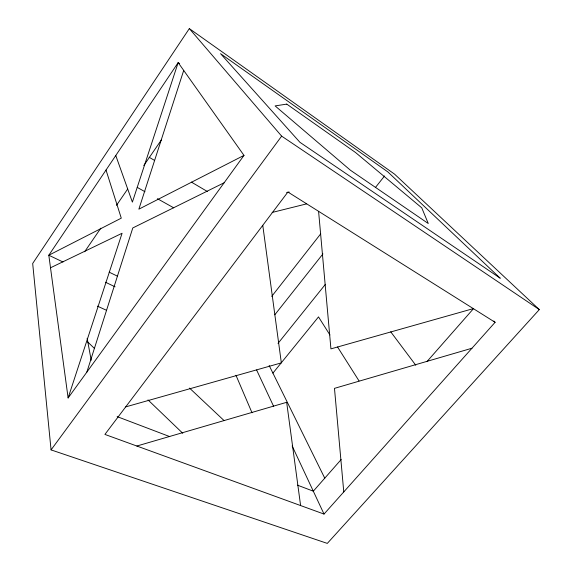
<?xml version="1.0" encoding="UTF-8"?>
<svg xmlns="http://www.w3.org/2000/svg" width="572" height="572" viewBox="0 0 572 572"><rect width="100%" height="100%" fill="white"/><g stroke="black" fill="none" stroke-linecap="round" stroke-linejoin="round"><path stroke-width="0.86" d="M86.844 372.122L132.79 227.956L224.131 182.775M183.705 70.427L138.867 209.166L243.987 155.391L178.164 62.605L48.813 255.234L68.111 397.962L243.987 155.391M68.111 397.962L122.079 233.262L50.508 267.782M189.325 28.6L32.683 263.485L51.065 449.892L327.306 543.4L539.317 309.602L394.58 174.16L189.325 28.6L281.638 136.129L539.317 309.602M84.627 251.773L100.808 228.192M116.481 205.355L127.599 189.139M143.779 165.565L161.476 139.775M51.065 449.892L281.638 136.129M271.714 296.403L320.728 233.798M274.803 314.786L322.923 253.918M375.368 187.58L384.548 175.969M278.035 343.372L325.404 284.327M272.915 373.116L318.504 316.895L329.937 334.956M341.184 459.509L313.313 491.184L297.454 485.156M426.891 361.683L473.587 308.537M495.095 322.308L287.909 192.028L104.912 434.42L324.017 514.071L495.095 322.308L493.879 321.049M136.844 446.031L286.665 402.309L300.607 505.562M471.964 348.234L334.477 388.359L343.772 491.927M125.704 406.885L281.345 362.884L262.77 225.325M473.316 308.623L330.931 348.87L318.583 211.318M272.143 212.448L306.642 203.868M286.622 192.664L289.21 192.028M117.138 416.602L169.734 436.6M97.39 306.134L106.313 310.203M62.984 261.99L48.813 255.234L121.278 218.161L106.02 170.034M105.42 282.218L115.086 286.822M109.188 272.165L117.196 276.054M137.223 187.38L144.988 191.734M157.407 198.691L173.716 207.829M149.178 157.257L154.547 160.417M191.384 182.096L207.5 191.584M179.615 63.592L178.164 62.605L132.382 202.116L115.773 155.52M189.532 388.095L223.924 420.449M87.516 341.799L94.602 348.598M148.012 399.907L182.768 433.283M390.726 331.81L415.772 365.236M337.566 347.004L359.009 380.866M269.162 365.501L324.774 478.213M256.599 369.97L273.616 406.334M292.142 445.931L324.017 514.071M235.957 375.253L252.023 412.784M87.151 338.309L91.205 360.246M286.758 104.111L275.111 105.906L350.457 170.256L428.271 223.509L421.764 207.85L355.527 152.502L286.758 104.111M500.142 278.149L299.907 142.285L220.549 53.668L387.787 171.872L500.142 278.149"/></g></svg>
